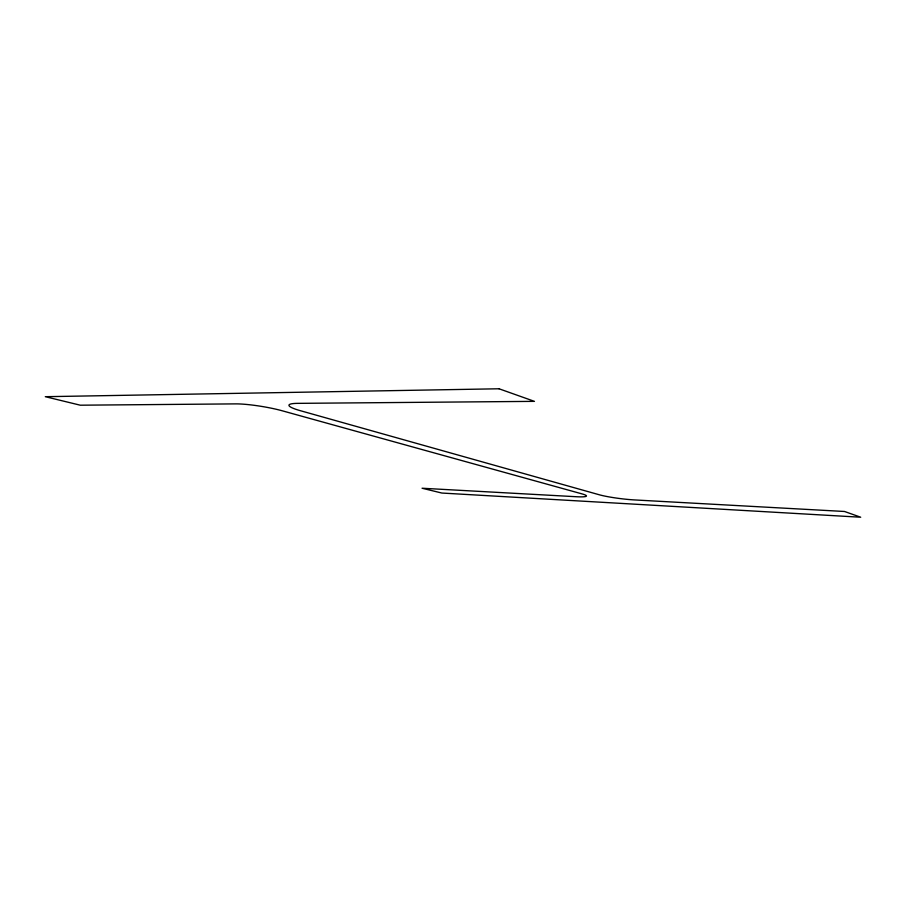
<?xml version="1.0" encoding="UTF-8"?>
<svg xmlns="http://www.w3.org/2000/svg" width="906" height="906" viewBox="0 0 906 906"><rect width="100%" height="100%" fill="white"/><g stroke="black" fill="none" stroke-linecap="round" stroke-linejoin="round"><path stroke-width="1.36" d="M499.036 388.776L45.3 396.692L80.283 405.197L235.594 403.883A32.854 4.326 9.3 0 1 282.117 410.758L581.833 493.838A24.949 2.571 7.5 0 1 576.114 496.715L422.06 488.232L441.856 493.045L860.7 517.224L844.528 511.482L634.562 499.931A26.07 2.763 7.2 0 1 599.217 494.755L300.43 410.712A34.326 4.824 8.9 0 1 297.474 403.363L534.449 401.358L499.036 388.776"/></g></svg>
